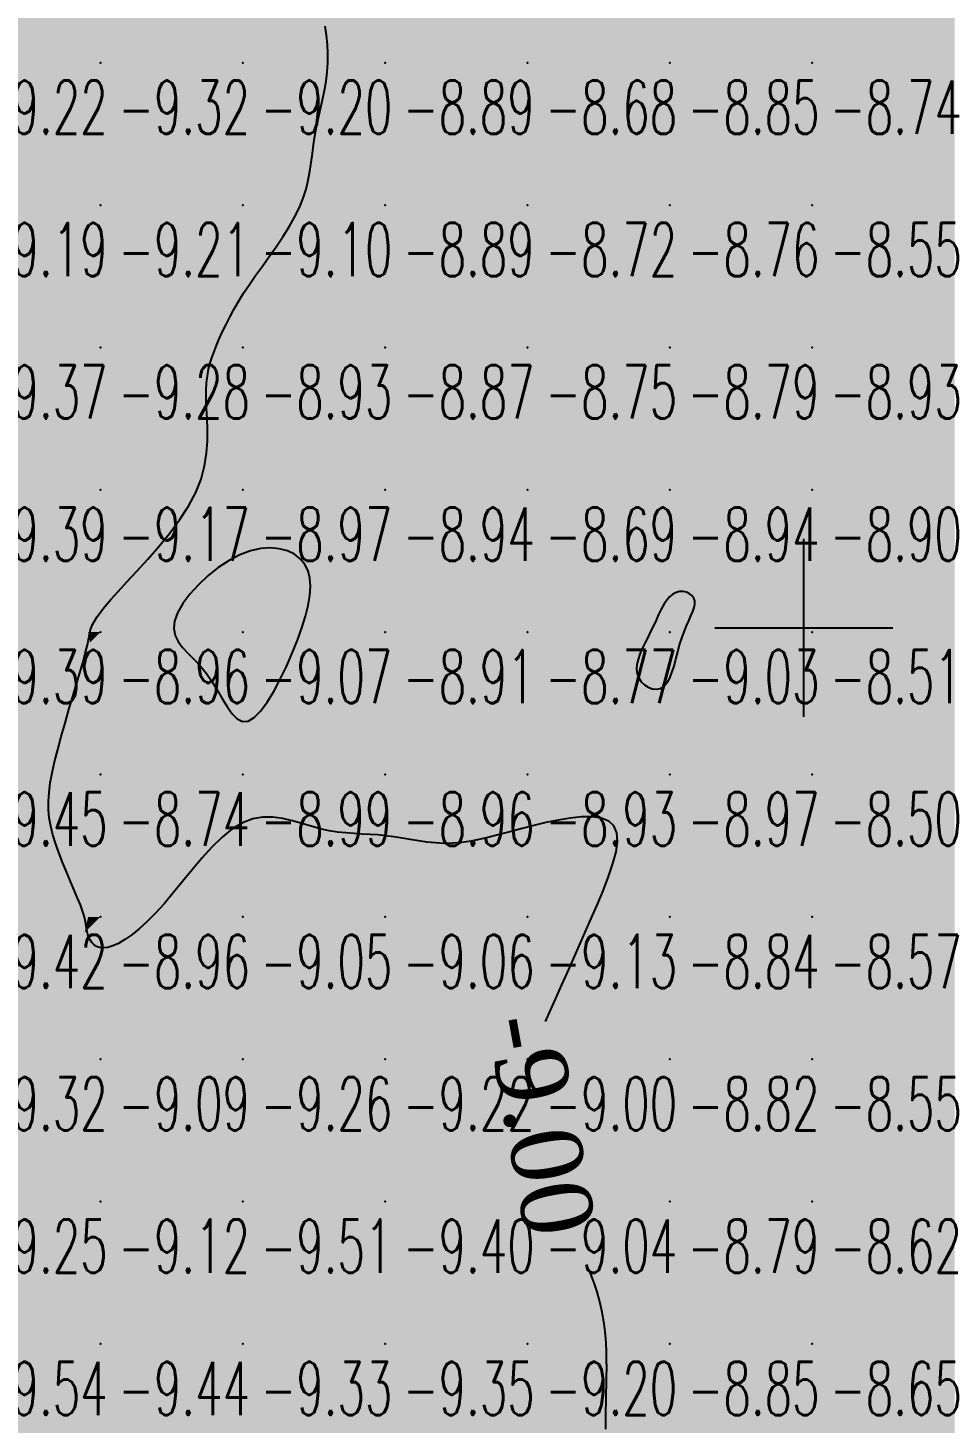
# Model space of a CAD drawing. Header units: millimetres. Extents: x 88261 to 90953, y 390274 to 392322.
# Drawn here: x 89945.2 to 90010.1, y 391441.7 to 391539.7 of the extents above; entities that cross this region are included whole.
import ezdxf
from ezdxf.enums import TextEntityAlignment as Align

# ---------------------------------------------------------------- set-up
doc = ezdxf.new("R2010")
doc.units = ezdxf.units.MM
doc.header["$LTSCALE"] = 25
for name, color, linetype in [('Carroyage(1)_Croix', 7, 'Continuous'), ('CN_03_00', 7, 'Continuous'), ('Cotation Courbes de niveau', 7, 'Continuous'), ('COTEAlt', 7, 'Continuous'), ('TN_COLORIAGE', 7, 'Continuous')]:
    doc.layers.add(name, color=color, linetype=linetype)
doc.styles.add('Simplex 1.0', font='Simplex.shx', dxfattribs={"width": 0.99, "height": 2.5})
doc.styles.get("Standard").update_dxf_attribs({"font": 'times.ttf'})

# ---------------------------------------------------------------- blocks, each defined once
blk = doc.blocks.new('COTE')
at = {"color": 0}
blk.add_point((0, 0), dxfattribs=at)
at = {"layer": 'COTEAlt'}
blk.add_attdef('ALT', text='', height=3.75, dxfattribs=at).set_placement((1.25, -1.25), align=Align.TOP_LEFT)

msp = doc.modelspace()

# ---------------------------------------------------------------- linework, layer by layer
at = {"layer": 'Carroyage(1)_Croix'}
for p, q in [((89999.65, 391491.29), (89999.65, 391503.79)), ((89993.4, 391497.54), (90005.9, 391497.54))]:
    msp.add_line(p, q, dxfattribs=at)
at = {"layer": 'CN_03_00', "elevation": -9, "flags": 128}
for points in [[(89981.516, 391469.9), (89981.79, 391470.514), (89982.206, 391471.448), (89982.66, 391472.465), (89983.14, 391473.544), (89983.636, 391474.662), (89984.137, 391475.795), (89984.633, 391476.921), (89985.112, 391478.018), (89985.554, 391479.071), (89985.94, 391480.064), (89986.249, 391480.984), (89986.462, 391481.815), (89986.557, 391482.542), (89986.515, 391483.152), (89986.316, 391483.628), (89985.947, 391483.962), (89985.428, 391484.167), (89984.785, 391484.259), (89984.047, 391484.258), (89983.24, 391484.179), (89982.392, 391484.042), (89981.53, 391483.863), (89980.682, 391483.661), (89979.869, 391483.451), (89979.092, 391483.243), (89978.349, 391483.043), (89977.636, 391482.858), (89976.949, 391482.695), (89976.284, 391482.56), (89975.637, 391482.462), (89975.006, 391482.407), (89974.387, 391482.399), (89973.778, 391482.431), (89973.179, 391482.494), (89972.588, 391482.578), (89972.006, 391482.675), (89971.431, 391482.774), (89970.862, 391482.866), (89970.299, 391482.941), (89969.74, 391482.994), (89969.183, 391483.031), (89968.624, 391483.06), (89968.06, 391483.092), (89967.488, 391483.135), (89966.905, 391483.199), (89966.307, 391483.294), (89965.692, 391483.429), (89965.057, 391483.606), (89964.403, 391483.804), (89963.734, 391483.995), (89963.051, 391484.15), (89962.356, 391484.242), (89961.652, 391484.241), (89960.942, 391484.119), (89960.227, 391483.849), (89959.51, 391483.412), (89958.795, 391482.831), (89958.084, 391482.139), (89957.381, 391481.368), (89956.69, 391480.553), (89956.013, 391479.725), (89955.355, 391478.918), (89954.718, 391478.165), (89954.106, 391477.492), (89953.521, 391476.905), (89952.968, 391476.402), (89952.448, 391475.981), (89951.965, 391475.64), (89951.521, 391475.379), (89951.12, 391475.196), (89950.764, 391475.088), (89950.455, 391475.054), (89950.191, 391475.084), (89949.968, 391475.167), (89949.784, 391475.293), (89949.634, 391475.45), (89949.516, 391475.628), (89949.426, 391475.817), (89949.361, 391476.005), (89949.316, 391476.185), (89949.283, 391476.366), (89949.254, 391476.557), (89949.219, 391476.771), (89949.169, 391477.019), (89949.095, 391477.311), (89948.989, 391477.659), (89948.84, 391478.075), (89948.644, 391478.564), (89948.41, 391479.118), (89948.151, 391479.721), (89947.878, 391480.36), (89947.605, 391481.021), (89947.345, 391481.689), (89947.109, 391482.35), (89946.91, 391482.991), (89946.76, 391483.601), (89946.659, 391484.19), (89946.606, 391484.774), (89946.6, 391485.368), (89946.641, 391485.986), (89946.727, 391486.644), (89946.858, 391487.356), (89947.032, 391488.137), (89947.247, 391488.995), (89947.494, 391489.91), (89947.76, 391490.856), (89948.036, 391491.803), (89948.309, 391492.727), (89948.568, 391493.598), (89948.803, 391494.391), (89949.001, 391495.078), (89949.155, 391495.64), (89949.27, 391496.087), (89949.352, 391496.439), (89949.411, 391496.713), (89949.453, 391496.929), (89949.487, 391497.106), (89949.52, 391497.262), (89949.56, 391497.416), (89949.616, 391497.584), (89949.699, 391497.78), (89949.823, 391498.013), (89950, 391498.294), (89950.242, 391498.634), (89950.562, 391499.042), (89950.973, 391499.529), (89951.488, 391500.105), (89952.111, 391500.778), (89952.817, 391501.536), (89953.574, 391502.364), (89954.347, 391503.248), (89955.104, 391504.174), (89955.811, 391505.125), (89956.437, 391506.088), (89956.946, 391507.048), (89957.317, 391507.992), (89957.561, 391508.912), (89957.703, 391509.802), (89957.765, 391510.657), (89957.769, 391511.471), (89957.739, 391512.239), (89957.697, 391512.953), (89957.667, 391513.609), (89957.666, 391514.204), (89957.697, 391514.745), (89957.758, 391515.242), (89957.846, 391515.706), (89957.959, 391516.147), (89958.096, 391516.575), (89958.253, 391517.002), (89958.428, 391517.436), (89958.621, 391517.887), (89958.834, 391518.358), (89959.069, 391518.849), (89959.331, 391519.363), (89959.623, 391519.899), (89959.948, 391520.459), (89960.309, 391521.044), (89960.71, 391521.656), (89961.152, 391522.293), (89961.622, 391522.953), (89962.106, 391523.629), (89962.589, 391524.315), (89963.057, 391525.007), (89963.495, 391525.699), (89963.888, 391526.384), (89964.222, 391527.058), (89964.486, 391527.716), (89964.689, 391528.361), (89964.842, 391528.994), (89964.96, 391529.619), (89965.053, 391530.239), (89965.134, 391530.857), (89965.217, 391531.476), (89965.313, 391532.098), (89965.432, 391532.726), (89965.567, 391533.36), (89965.71, 391533.998), (89965.852, 391534.641), (89965.983, 391535.286), (89966.094, 391535.934), (89966.177, 391536.582), (89966.223, 391537.231), (89966.224, 391537.878), (89966.186, 391538.525), (89966.116, 391539.17), (89966.023, 391539.812)], [(89985.737, 391441.255), (89985.746, 391441.904), (89985.753, 391442.536), (89985.763, 391443.154), (89985.777, 391443.761), (89985.79, 391444.359), (89985.801, 391444.95), (89985.806, 391445.536), (89985.803, 391446.12), (89985.789, 391446.704), (89985.76, 391447.291), (89985.715, 391447.882), (89985.65, 391448.478), (89985.563, 391449.079), (89985.451, 391449.684), (89985.309, 391450.294), (89985.137, 391450.908), (89984.93, 391451.527), (89984.686, 391452.15), (89984.405, 391452.775), (89984.382, 391452.821)]]:
    msp.add_lwpolyline(points, dxfattribs=at)
for points in [[(89961.048, 391491.244), (89961.497, 391491.699), (89961.96, 391492.322), (89962.425, 391493.077), (89962.882, 391493.927), (89963.318, 391494.835), (89963.724, 391495.763), (89964.089, 391496.675), (89964.402, 391497.541), (89964.657, 391498.352), (89964.846, 391499.107), (89964.965, 391499.805), (89965.008, 391500.445), (89964.967, 391501.025), (89964.837, 391501.544), (89964.611, 391502), (89964.287, 391502.39), (89963.872, 391502.709), (89963.377, 391502.948), (89962.81, 391503.099), (89962.184, 391503.155), (89961.507, 391503.107), (89960.791, 391502.948), (89960.046, 391502.67), (89959.284, 391502.27), (89958.527, 391501.769), (89957.799, 391501.19), (89957.125, 391500.559), (89956.529, 391499.901), (89956.035, 391499.24), (89955.666, 391498.601), (89955.448, 391498.01), (89955.396, 391497.484), (89955.492, 391497.013), (89955.709, 391496.578), (89956.022, 391496.162), (89956.404, 391495.747), (89956.828, 391495.315), (89957.269, 391494.848), (89957.699, 391494.328), (89958.098, 391493.748), (89958.47, 391493.136), (89958.823, 391492.532), (89959.167, 391491.974), (89959.509, 391491.503), (89959.86, 391491.156), (89960.228, 391490.973), (89960.622, 391490.994), (89961.048, 391491.244)], [(89990.047, 391493.671), (89990.233, 391494.005), (89990.394, 391494.407), (89990.537, 391494.86), (89990.67, 391495.347), (89990.8, 391495.849), (89990.933, 391496.347), (89991.079, 391496.825), (89991.239, 391497.268), (89991.408, 391497.674), (89991.574, 391498.044), (89991.726, 391498.382), (89991.854, 391498.688), (89991.948, 391498.965), (89991.996, 391499.214), (89991.988, 391499.438), (89991.917, 391499.637), (89991.79, 391499.807), (89991.617, 391499.942), (89991.41, 391500.038), (89991.179, 391500.087), (89990.935, 391500.085), (89990.688, 391500.027), (89990.45, 391499.907), (89990.228, 391499.722), (89990.021, 391499.477), (89989.825, 391499.183), (89989.638, 391498.849), (89989.455, 391498.482), (89989.272, 391498.092), (89989.087, 391497.688), (89988.895, 391497.279), (89988.694, 391496.873), (89988.495, 391496.473), (89988.308, 391496.08), (89988.144, 391495.699), (89988.014, 391495.329), (89987.93, 391494.974), (89987.902, 391494.637), (89987.942, 391494.318), (89988.057, 391494.022), (89988.236, 391493.758), (89988.464, 391493.536), (89988.727, 391493.366), (89989.01, 391493.26), (89989.298, 391493.228), (89989.576, 391493.279), (89989.829, 391493.425), (89990.047, 391493.671)]]:
    msp.add_lwpolyline(points, close=True, dxfattribs=at)
at = {"layer": 'TN_COLORIAGE', "color": 181}
for points in [[(89940.249, 391547.239, -9.416), (89940.249, 391537.239, -9.416), (89950.249, 391547.239, -9.416)], [(89940.249, 391537.239, -9.416), (89950.249, 391537.239, -9.416), (89950.249, 391547.239, -9.416)], [(89950.249, 391547.239, -9.17), (89950.249, 391537.239, -9.17), (89960.249, 391547.239, -9.17)], [(89950.249, 391537.239, -9.17), (89960.249, 391537.239, -9.17), (89960.249, 391547.239, -9.17)], [(89960.249, 391537.239, -9), (89965.409, 391542.4, -9), (89960.249, 391547.239, -9), (89965.036, 391547.239, -9)], [(89965.409, 391542.4, -9.197), (89966.723, 391537.239, -9.197), (89960.249, 391537.239, -9.197)], [(89940.249, 391537.239, -9.317), (89940.249, 391527.239, -9.317), (89950.249, 391537.239, -9.317)], [(89940.249, 391527.239, -9.317), (89950.249, 391527.239, -9.317), (89950.249, 391537.239, -9.317)], [(89950.249, 391537.239, -9.197), (89950.249, 391527.239, -9.197), (89960.249, 391537.239, -9.197)], [(89950.249, 391527.239, -9.197), (89960.249, 391527.239, -9.197), (89960.249, 391537.239, -9.197)], [(89960.249, 391537.239, -9), (89966.723, 391537.239, -9), (89960.249, 391527.239, -9), (89965.036, 391532.027, -9)], [(89965.011, 391527.239, -9.099), (89965.036, 391532.027, -9.099), (89960.249, 391527.239, -9.099)], [(89940.249, 391527.239, -9.208), (89940.249, 391517.239, -9.208), (89950.249, 391527.239, -9.208)], [(89940.249, 391517.239, -9.208), (89950.249, 391517.239, -9.208), (89950.249, 391527.239, -9.208)], [(89950.249, 391527.239, -9.099), (89950.249, 391517.239, -9.099), (89960.249, 391527.239, -9.099)], [(89950.249, 391517.239, -9), (89958.254, 391517.239, -9), (89960.249, 391527.239, -9), (89960.249, 391521.364, -9)], [(89965.011, 391527.239, -9.099), (89960.249, 391521.364, -9.099), (89960.249, 391527.239, -9.099)], [(89940.249, 391517.239, -9.278), (89940.249, 391507.239, -9.278), (89950.249, 391517.239, -9.278)], [(89940.249, 391507.239, -9.278), (89950.249, 391507.239, -9.278), (89950.249, 391517.239, -9.278)], [(89950.249, 391517.239, -9), (89958.254, 391517.239, -9), (89950.249, 391507.239, -9), (89957.304, 391514.294, -9)], [(89957.304, 391514.294, -9.166), (89958.531, 391507.239, -9.166), (89950.249, 391507.239, -9.166)], [(89940.249, 391507.239, -9.166), (89940.249, 391497.239, -9.166), (89950.249, 391507.239, -9.166)], [(89940.249, 391497.239, -9), (89949.401, 391497.239, -9), (89950.249, 391507.239, -9), (89950.249, 391499.038, -9)], [(89950.249, 391499.038, -9.166), (89958.531, 391507.239, -9.166), (89950.249, 391507.239, -9.166)], [(89953.588, 391497.239, -9.073), (89960.249, 391504.024, -9.073), (89960.249, 391497.239, -9.073)], [(89965.693, 391502.683, -9.073), (89960.249, 391504.024, -9.073), (89960.249, 391497.239, -9.073)], [(89964.648, 391497.239, -9.073), (89965.693, 391502.683, -9.073), (89960.249, 391497.239, -9.073)], [(89989.005, 391497.239, -9.033), (89990.249, 391500.628, -9.033), (89990.249, 391497.239, -9.033)], [(89992.7, 391499.69, -9.033), (89990.249, 391500.628, -9.033), (89990.249, 391497.239, -9.033)], [(89990.881, 391497.239, -9.033), (89992.7, 391499.69, -9.033), (89990.249, 391497.239, -9.033)], [(89940.249, 391487.239, -9), (89949.507, 391496.498, -9), (89940.249, 391497.239, -9), (89949.401, 391497.239, -9)], [(89946.577, 391487.239, -9.455), (89949.507, 391496.498, -9.455), (89940.249, 391487.239, -9.455)], [(89958.089, 391495.08, -9.073), (89953.588, 391497.239, -9.073), (89960.249, 391497.239, -9.073)], [(89958.089, 391495.08, -9.073), (89960.249, 391488.411, -9.073), (89960.249, 391497.239, -9.073)], [(89964.648, 391497.239, -9.073), (89960.249, 391488.411, -9.073), (89960.249, 391497.239, -9.073)], [(89989.005, 391497.239, -9.033), (89987.1, 391494.091, -9.033), (89990.249, 391497.239, -9.033)], [(89987.1, 391494.091, -9.033), (89990.249, 391492.305, -9.033), (89990.249, 391497.239, -9.033)], [(89990.881, 391497.239, -9.033), (89990.249, 391492.305, -9.033), (89990.249, 391497.239, -9.033)], [(89940.249, 391487.239, -9), (89946.577, 391487.239, -9), (89940.249, 391477.239, -9), (89946.376, 391483.366, -9)], [(89954.452, 391477.239, -9.055), (89960.249, 391485.738, -9.055), (89960.249, 391477.239, -9.055)], [(89965.913, 391482.904, -9.055), (89960.249, 391485.738, -9.055), (89960.249, 391477.239, -9.055)], [(89980.249, 391483.722, -9.132), (89988.211, 391485.202, -9.132), (89980.249, 391477.239, -9.132)], [(89984.804, 391477.239, -9.132), (89988.211, 391485.202, -9.132), (89980.249, 391477.239, -9.132)], [(89980.249, 391477.239, -9), (89980.249, 391483.722, -9), (89970.249, 391477.239, -9), (89974.885, 391481.875, -9)], [(89946.376, 391483.366, -9.417), (89949.383, 391477.239, -9.417), (89940.249, 391477.239, -9.417)], [(89970.249, 391477.239, -9), (89970.249, 391483.217, -9), (89960.249, 391477.239, -9), (89965.913, 391482.904, -9)], [(89974.885, 391481.875, -9.062), (89970.249, 391483.217, -9.062), (89970.249, 391477.239, -9.062)], [(89940.249, 391477.239, -9), (89949.383, 391477.239, -9), (89940.249, 391467.239, -9), (89949.134, 391476.124, -9)], [(89950.249, 391467.239, -9), (89950.249, 391474.292, -9), (89960.249, 391477.239, -9), (89954.452, 391477.239, -9)], [(89950.249, 391467.239, -9.055), (89960.249, 391467.239, -9.055), (89960.249, 391477.239, -9.055)], [(89960.249, 391477.239, -9.062), (89960.249, 391467.239, -9.062), (89970.249, 391477.239, -9.062)], [(89960.249, 391467.239, -9.062), (89970.249, 391467.239, -9.062), (89970.249, 391477.239, -9.062)], [(89970.249, 391477.239, -9.132), (89970.249, 391467.239, -9.132), (89980.249, 391477.239, -9.132)], [(89970.249, 391467.239, -9.132), (89980.249, 391467.239, -9.132), (89980.249, 391477.239, -9.132)], [(89980.249, 391477.239, -9), (89984.804, 391477.239, -9), (89980.249, 391467.239, -9), (89980.374, 391467.365, -9)], [(89940.249, 391467.239, -9), (89949.134, 391476.124, -9), (89950.249, 391467.239, -9), (89950.249, 391474.292, -9)], [(89940.249, 391467.239, -9.095), (89940.249, 391457.239, -9.095), (89950.249, 391467.239, -9.095)], [(89940.249, 391457.239, -9.095), (89950.249, 391457.239, -9.095), (89950.249, 391467.239, -9.095)], [(89950.249, 391467.239, -9.265), (89950.249, 391457.239, -9.265), (89960.249, 391467.239, -9.265)], [(89950.249, 391457.239, -9.265), (89960.249, 391457.239, -9.265), (89960.249, 391467.239, -9.265)], [(89960.249, 391467.239, -9.22), (89960.249, 391457.239, -9.22), (89970.249, 391467.239, -9.22)], [(89960.249, 391457.239, -9.22), (89970.249, 391457.239, -9.22), (89970.249, 391467.239, -9.22)], [(89970.249, 391467.239, -9.002), (89970.249, 391457.239, -9.002), (89980.249, 391467.239, -9.002)], [(89970.249, 391457.239, -9.002), (89980.249, 391457.239, -9.002), (89980.249, 391467.239, -9.002)], [(89980.362, 391467.239, -9.002), (89980.374, 391467.365, -9.002), (89980.249, 391467.239, -9.002)], [(89980.249, 391457.239, -9), (89981.977, 391458.968, -9), (89980.249, 391467.239, -9), (89980.362, 391467.239, -9)], [(89981.724, 391457.239, -9.037), (89981.977, 391458.968, -9.037), (89980.249, 391457.239, -9.037)], [(89940.249, 391457.239, -9.121), (89940.249, 391447.239, -9.121), (89950.249, 391457.239, -9.121)], [(89940.249, 391447.239, -9.121), (89950.249, 391447.239, -9.121), (89950.249, 391457.239, -9.121)], [(89950.249, 391457.239, -9.514), (89950.249, 391447.239, -9.514), (89960.249, 391457.239, -9.514)], [(89950.249, 391447.239, -9.514), (89960.249, 391447.239, -9.514), (89960.249, 391457.239, -9.514)], [(89960.249, 391457.239, -9.403), (89960.249, 391447.239, -9.403), (89970.249, 391457.239, -9.403)], [(89960.249, 391447.239, -9.403), (89970.249, 391447.239, -9.403), (89970.249, 391457.239, -9.403)], [(89970.249, 391457.239, -9.037), (89970.249, 391447.239, -9.037), (89980.249, 391457.239, -9.037)], [(89970.249, 391447.239, -9.037), (89980.249, 391447.239, -9.037), (89980.249, 391457.239, -9.037)], [(89980.249, 391447.239, -9), (89985.114, 391452.105, -9), (89980.249, 391457.239, -9), (89981.724, 391457.239, -9)], [(89985.114, 391452.105, -9.201), (89985.939, 391447.239, -9.201), (89980.249, 391447.239, -9.201)], [(89940.249, 391447.239, -9.442), (89940.249, 391437.239, -9.442), (89950.249, 391447.239, -9.442)], [(89940.249, 391437.239, -9.442), (89950.249, 391437.239, -9.442), (89950.249, 391447.239, -9.442)], [(89950.249, 391447.239, -9.335), (89950.249, 391437.239, -9.335), (89960.249, 391447.239, -9.335)], [(89950.249, 391437.239, -9.335), (89960.249, 391437.239, -9.335), (89960.249, 391447.239, -9.335)], [(89960.249, 391447.239, -9.351), (89960.249, 391437.239, -9.351), (89970.249, 391447.239, -9.351)], [(89960.249, 391437.239, -9.351), (89970.249, 391437.239, -9.351), (89970.249, 391447.239, -9.351)], [(89970.249, 391447.239, -9.201), (89970.249, 391437.239, -9.201), (89980.249, 391447.239, -9.201)], [(89970.249, 391437.239, -9.201), (89980.249, 391437.239, -9.201), (89980.249, 391447.239, -9.201)], [(89980.249, 391447.239, -9), (89985.939, 391447.239, -9), (89980.249, 391437.239, -9), (89985.694, 391442.684, -9)], [(89985.694, 391442.684, -9.182), (89985.803, 391437.239, -9.182), (89980.249, 391437.239, -9.182)]]:
    msp.add_solid(points, dxfattribs=at)
at = {"layer": 'TN_COLORIAGE', "color": 171}
for points in [[(89966.723, 391537.239, -8.815), (89965.409, 391542.4, -8.815), (89970.249, 391537.239, -8.815), (89970.249, 391547.239, -8.815)], [(89970.249, 391547.239, -8.971), (89970.249, 391537.239, -8.971), (89980.249, 391547.239, -8.971)], [(89970.249, 391537.239, -8.971), (89980.249, 391537.239, -8.971), (89980.249, 391547.239, -8.971)], [(89980.249, 391547.239, -8.62), (89980.249, 391537.239, -8.62), (89990.249, 391547.239, -8.62)], [(89980.249, 391537.239, -8.62), (89990.249, 391537.239, -8.62), (89990.249, 391547.239, -8.62)], [(89990.249, 391547.239, -8.848), (89990.249, 391537.239, -8.848), (90000.249, 391547.239, -8.848)], [(89990.249, 391537.239, -8.848), (90000.249, 391537.239, -8.848), (90000.249, 391547.239, -8.848)], [(90000.249, 391547.239, -8.491), (90000.249, 391537.239, -8.491), (90010.249, 391547.239, -8.491)], [(90000.249, 391537.239, -8.491), (90010.249, 391537.239, -8.491), (90010.249, 391547.239, -8.491)], [(89965.036, 391532.027, -8.891), (89965.011, 391527.239, -8.891), (89970.249, 391537.239, -8.891), (89970.249, 391527.239, -8.891)], [(89965.036, 391532.027, -8.893), (89966.723, 391537.239, -8.893), (89970.249, 391537.239, -8.893)], [(89970.249, 391537.239, -8.683), (89970.249, 391527.239, -8.683), (89980.249, 391537.239, -8.683)], [(89970.249, 391527.239, -8.683), (89980.249, 391527.239, -8.683), (89980.249, 391537.239, -8.683)], [(89980.249, 391537.239, -8.85), (89980.249, 391527.239, -8.85), (89990.249, 391537.239, -8.85)], [(89980.249, 391527.239, -8.85), (89990.249, 391527.239, -8.85), (89990.249, 391537.239, -8.85)], [(89990.249, 391537.239, -8.739), (89990.249, 391527.239, -8.739), (90000.249, 391537.239, -8.739)], [(89990.249, 391527.239, -8.739), (90000.249, 391527.239, -8.739), (90000.249, 391537.239, -8.739)], [(90000.249, 391537.239, -8.432), (90000.249, 391527.239, -8.432), (90010.249, 391537.239, -8.432)], [(90000.249, 391527.239, -8.432), (90010.249, 391527.239, -8.432), (90010.249, 391537.239, -8.432)], [(89960.249, 391521.364, -8.891), (89965.011, 391527.239, -8.891), (89960.249, 391517.239, -8.891), (89970.249, 391527.239, -8.891)], [(89960.249, 391517.239, -8.891), (89970.249, 391517.239, -8.891), (89970.249, 391527.239, -8.891)], [(89970.249, 391527.239, -8.717), (89970.249, 391517.239, -8.717), (89980.249, 391527.239, -8.717)], [(89970.249, 391517.239, -8.717), (89980.249, 391517.239, -8.717), (89980.249, 391527.239, -8.717)], [(89980.249, 391527.239, -8.764), (89980.249, 391517.239, -8.764), (89990.249, 391527.239, -8.764)], [(89980.249, 391517.239, -8.764), (89990.249, 391517.239, -8.764), (89990.249, 391527.239, -8.764)], [(89990.249, 391527.239, -8.553), (89990.249, 391517.239, -8.553), (90000.249, 391527.239, -8.553)], [(89990.249, 391517.239, -8.553), (90000.249, 391517.239, -8.553), (90000.249, 391527.239, -8.553)], [(90000.249, 391527.239, -8.452), (90000.249, 391517.239, -8.452), (90010.249, 391527.239, -8.452)], [(90000.249, 391517.239, -8.452), (90010.249, 391517.239, -8.452), (90010.249, 391527.239, -8.452)], [(89960.249, 391521.364, -8.931), (89958.254, 391517.239, -8.931), (89960.249, 391517.239, -8.931)], [(89957.304, 391514.294, -8.931), (89958.254, 391517.239, -8.931), (89960.249, 391517.239, -8.931)], [(89958.531, 391507.239, -8.931), (89957.304, 391514.294, -8.931), (89960.249, 391507.239, -8.931), (89960.249, 391517.239, -8.931)], [(89960.249, 391517.239, -8.871), (89960.249, 391507.239, -8.871), (89970.249, 391517.239, -8.871)], [(89960.249, 391507.239, -8.871), (89970.249, 391507.239, -8.871), (89970.249, 391517.239, -8.871)], [(89970.249, 391517.239, -8.749), (89970.249, 391507.239, -8.749), (89980.249, 391517.239, -8.749)], [(89970.249, 391507.239, -8.749), (89980.249, 391507.239, -8.749), (89980.249, 391517.239, -8.749)], [(89980.249, 391517.239, -8.793), (89980.249, 391507.239, -8.793), (89990.249, 391517.239, -8.793)], [(89980.249, 391507.239, -8.793), (89990.249, 391507.239, -8.793), (89990.249, 391517.239, -8.793)], [(89990.249, 391517.239, -8.93), (89990.249, 391507.239, -8.93), (90000.249, 391517.239, -8.93)], [(89990.249, 391507.239, -8.93), (90000.249, 391507.239, -8.93), (90000.249, 391517.239, -8.93)], [(90000.249, 391517.239, -8.819), (90000.249, 391507.239, -8.819), (90010.249, 391517.239, -8.819)], [(90000.249, 391507.239, -8.819), (90010.249, 391507.239, -8.819), (90010.249, 391517.239, -8.819)], [(89958.531, 391507.239, -8.964), (89950.249, 391499.038, -8.964), (89960.249, 391507.239, -8.964), (89950.249, 391497.239, -8.964)], [(89960.249, 391504.024, -8.964), (89953.588, 391497.239, -8.964), (89960.249, 391507.239, -8.964), (89950.249, 391497.239, -8.964)], [(89960.249, 391504.024, -8.939), (89965.693, 391502.683, -8.939), (89960.249, 391507.239, -8.939), (89970.249, 391507.239, -8.939)], [(89965.693, 391502.683, -8.908), (89964.648, 391497.239, -8.908), (89970.249, 391507.239, -8.908), (89970.249, 391497.239, -8.908)], [(89970.249, 391507.239, -8.694), (89970.249, 391497.239, -8.694), (89980.249, 391507.239, -8.694)], [(89970.249, 391497.239, -8.694), (89980.249, 391497.239, -8.694), (89980.249, 391507.239, -8.694)], [(89980.249, 391507.239, -8.936), (89980.249, 391497.239, -8.936), (89990.249, 391507.239, -8.936)], [(89990.249, 391500.628, -8.768), (89989.005, 391497.239, -8.768), (89990.249, 391507.239, -8.768), (89980.249, 391497.239, -8.768)], [(89990.249, 391500.628, -8.898), (89992.7, 391499.69, -8.898), (89990.249, 391507.239, -8.898), (90000.249, 391507.239, -8.898)], [(89992.7, 391499.69, -8.511), (89990.881, 391497.239, -8.511), (90000.249, 391507.239, -8.511), (90000.249, 391497.239, -8.511)], [(90000.249, 391507.239, -8.998), (90000.249, 391497.239, -8.998), (90010.249, 391507.239, -8.998)], [(90000.249, 391497.239, -8.998), (90010.249, 391497.239, -8.998), (90010.249, 391507.239, -8.998)], [(89950.249, 391499.038, -8.964), (89949.401, 391497.239, -8.964), (89950.249, 391497.239, -8.964)], [(89949.507, 391496.498, -8.736), (89946.577, 391487.239, -8.736), (89950.249, 391497.239, -8.736), (89950.249, 391487.239, -8.736)], [(89949.401, 391497.239, -8.964), (89949.507, 391496.498, -8.964), (89950.249, 391497.239, -8.964)], [(89953.588, 391497.239, -8.736), (89958.089, 391495.08, -8.736), (89950.249, 391497.239, -8.736), (89950.249, 391487.239, -8.736)], [(89960.249, 391488.411, -8.908), (89964.648, 391497.239, -8.908), (89960.249, 391487.239, -8.908), (89970.249, 391497.239, -8.908)], [(89960.249, 391487.239, -8.908), (89970.249, 391487.239, -8.908), (89970.249, 391497.239, -8.908)], [(89970.249, 391497.239, -8.768), (89970.249, 391487.239, -8.768), (89980.249, 391497.239, -8.768)], [(89970.249, 391487.239, -8.768), (89980.249, 391487.239, -8.768), (89980.249, 391497.239, -8.768)], [(89987.1, 391494.091, -8.768), (89989.005, 391497.239, -8.768), (89980.249, 391487.239, -8.768), (89980.249, 391497.239, -8.768)], [(89990.249, 391492.305, -8.511), (89990.881, 391497.239, -8.511), (89990.249, 391487.239, -8.511), (90000.249, 391497.239, -8.511)], [(89990.249, 391487.239, -8.511), (90000.249, 391487.239, -8.511), (90000.249, 391497.239, -8.511)], [(90000.249, 391497.239, -8.952), (90000.249, 391487.239, -8.952), (90010.249, 391497.239, -8.952)], [(90000.249, 391487.239, -8.952), (90010.249, 391487.239, -8.952), (90010.249, 391497.239, -8.952)], [(89960.249, 391488.411, -8.736), (89958.089, 391495.08, -8.736), (89960.249, 391487.239, -8.736), (89950.249, 391487.239, -8.736)], [(89990.249, 391492.305, -8.928), (89987.1, 391494.091, -8.928), (89990.249, 391487.239, -8.928), (89980.249, 391487.239, -8.928)], [(89946.376, 391483.366, -8.736), (89946.577, 391487.239, -8.736), (89950.249, 391487.239, -8.736)], [(89949.383, 391477.239, -8.736), (89946.376, 391483.366, -8.736), (89950.249, 391477.239, -8.736), (89950.249, 391487.239, -8.736)], [(89950.249, 391487.239, -8.99), (89950.249, 391477.239, -8.99), (89960.249, 391487.239, -8.99)], [(89960.249, 391485.738, -8.96), (89954.452, 391477.239, -8.96), (89960.249, 391487.239, -8.96), (89950.249, 391477.239, -8.96)], [(89960.249, 391485.738, -8.958), (89965.913, 391482.904, -8.958), (89960.249, 391487.239, -8.958), (89970.249, 391487.239, -8.958)], [(89965.913, 391482.904, -8.958), (89970.249, 391483.217, -8.958), (89970.249, 391487.239, -8.958)], [(89970.249, 391483.217, -8.928), (89974.885, 391481.875, -8.928), (89970.249, 391487.239, -8.928), (89980.249, 391487.239, -8.928)], [(89974.885, 391481.875, -8.928), (89980.249, 391483.722, -8.928), (89980.249, 391487.239, -8.928)], [(89988.211, 391485.202, -8.928), (89980.249, 391483.722, -8.928), (89990.249, 391487.239, -8.928), (89980.249, 391487.239, -8.928)], [(89988.211, 391485.202, -8.842), (89984.804, 391477.239, -8.842), (89990.249, 391487.239, -8.842), (89990.249, 391477.239, -8.842)], [(89990.249, 391487.239, -8.498), (89990.249, 391477.239, -8.498), (90000.249, 391487.239, -8.498)], [(89990.249, 391477.239, -8.498), (90000.249, 391477.239, -8.498), (90000.249, 391487.239, -8.498)], [(90000.249, 391487.239, -8.692), (90000.249, 391477.239, -8.692), (90010.249, 391487.239, -8.692)], [(90000.249, 391477.239, -8.692), (90010.249, 391477.239, -8.692), (90010.249, 391487.239, -8.692)], [(89949.134, 391476.124, -8.96), (89949.383, 391477.239, -8.96), (89950.249, 391477.239, -8.96)], [(89950.249, 391474.292, -8.96), (89949.134, 391476.124, -8.96), (89950.249, 391477.239, -8.96)], [(89954.452, 391477.239, -8.96), (89950.249, 391474.292, -8.96), (89950.249, 391477.239, -8.96)], [(89980.374, 391467.365, -8.824), (89980.362, 391467.239, -8.824), (89990.249, 391477.239, -8.824), (89990.249, 391467.239, -8.824)], [(89980.374, 391467.365, -8.842), (89984.804, 391477.239, -8.842), (89990.249, 391477.239, -8.842)], [(89990.249, 391477.239, -8.566), (89990.249, 391467.239, -8.566), (90000.249, 391477.239, -8.566)], [(89990.249, 391467.239, -8.566), (90000.249, 391467.239, -8.566), (90000.249, 391477.239, -8.566)], [(90000.249, 391477.239, -8.543), (90000.249, 391467.239, -8.543), (90010.249, 391477.239, -8.543)], [(90000.249, 391467.239, -8.543), (90010.249, 391467.239, -8.543), (90010.249, 391477.239, -8.543)], [(89980.362, 391467.239, -8.824), (89981.977, 391458.968, -8.824), (89990.249, 391467.239, -8.824)], [(89981.977, 391458.968, -8.788), (89981.724, 391457.239, -8.788), (89990.249, 391467.239, -8.788), (89990.249, 391457.239, -8.788)], [(89990.249, 391467.239, -8.548), (89990.249, 391457.239, -8.548), (90000.249, 391467.239, -8.548)], [(89990.249, 391457.239, -8.548), (90000.249, 391457.239, -8.548), (90000.249, 391467.239, -8.548)], [(90000.249, 391467.239, -8.452), (90000.249, 391457.239, -8.452), (90010.249, 391467.239, -8.452)], [(90000.249, 391457.239, -8.452), (90010.249, 391457.239, -8.452), (90010.249, 391467.239, -8.452)], [(89981.724, 391457.239, -8.788), (89985.114, 391452.105, -8.788), (89990.249, 391457.239, -8.788)], [(89985.939, 391447.239, -8.788), (89985.114, 391452.105, -8.788), (89990.249, 391447.239, -8.788), (89990.249, 391457.239, -8.788)], [(89990.249, 391457.239, -8.622), (89990.249, 391447.239, -8.622), (90000.249, 391457.239, -8.622)], [(89990.249, 391447.239, -8.622), (90000.249, 391447.239, -8.622), (90000.249, 391457.239, -8.622)], [(90000.249, 391457.239, -8.688), (90000.249, 391447.239, -8.688), (90010.249, 391457.239, -8.688)], [(90000.249, 391447.239, -8.688), (90010.249, 391447.239, -8.688), (90010.249, 391457.239, -8.688)], [(89985.694, 391442.684, -8.848), (89985.939, 391447.239, -8.848), (89990.249, 391447.239, -8.848)], [(89985.803, 391437.239, -8.848), (89985.694, 391442.684, -8.848), (89990.249, 391437.239, -8.848), (89990.249, 391447.239, -8.848)], [(89990.249, 391447.239, -8.646), (89990.249, 391437.239, -8.646), (90000.249, 391447.239, -8.646)], [(89990.249, 391437.239, -8.646), (90000.249, 391437.239, -8.646), (90000.249, 391447.239, -8.646)], [(90000.249, 391447.239, -8.82), (90000.249, 391437.239, -8.82), (90010.249, 391447.239, -8.82)], [(90000.249, 391437.239, -8.82), (90010.249, 391437.239, -8.82), (90010.249, 391447.239, -8.82)]]:
    msp.add_solid(points, dxfattribs=at)

# ---------------------------------------------------------------- block references
at = {"layer": 'COTEAlt'}
ref = msp.add_blockref('COTE', (89940.249, 391537.239), dxfattribs=at)
ref.add_attrib('ALT', '-9.22', dxfattribs={"height": 3.75, "style": 'Simplex 1.0', "width": 0.6}).set_placement((89941.499, 391535.989), align=Align.TOP_LEFT)
ref = msp.add_blockref('COTE', (89950.249, 391537.239), dxfattribs=at)
ref.add_attrib('ALT', '-9.32', dxfattribs={"height": 3.75, "style": 'Simplex 1.0', "width": 0.6}).set_placement((89951.499, 391535.989), align=Align.TOP_LEFT)
ref = msp.add_blockref('COTE', (89960.249, 391537.239), dxfattribs=at)
ref.add_attrib('ALT', '-9.20', dxfattribs={"height": 3.75, "style": 'Simplex 1.0', "width": 0.6}).set_placement((89961.499, 391535.989), align=Align.TOP_LEFT)
ref = msp.add_blockref('COTE', (89970.249, 391537.239), dxfattribs=at)
ref.add_attrib('ALT', '-8.89', dxfattribs={"height": 3.75, "style": 'Simplex 1.0', "width": 0.6}).set_placement((89971.499, 391535.989), align=Align.TOP_LEFT)
ref = msp.add_blockref('COTE', (89980.249, 391537.239), dxfattribs=at)
ref.add_attrib('ALT', '-8.68', dxfattribs={"height": 3.75, "style": 'Simplex 1.0', "width": 0.6}).set_placement((89981.499, 391535.989), align=Align.TOP_LEFT)
ref = msp.add_blockref('COTE', (89990.249, 391537.239), dxfattribs=at)
ref.add_attrib('ALT', '-8.85', dxfattribs={"height": 3.75, "style": 'Simplex 1.0', "width": 0.6}).set_placement((89991.499, 391535.989), align=Align.TOP_LEFT)
ref = msp.add_blockref('COTE', (90000.249, 391537.239), dxfattribs=at)
ref.add_attrib('ALT', '-8.74', dxfattribs={"height": 3.75, "style": 'Simplex 1.0', "width": 0.6}).set_placement((90001.499, 391535.989), align=Align.TOP_LEFT)
ref = msp.add_blockref('COTE', (89940.249, 391527.239), dxfattribs=at)
ref.add_attrib('ALT', '-9.19', dxfattribs={"height": 3.75, "style": 'Simplex 1.0', "width": 0.6}).set_placement((89941.499, 391525.989), align=Align.TOP_LEFT)
ref = msp.add_blockref('COTE', (89950.249, 391527.239), dxfattribs=at)
ref.add_attrib('ALT', '-9.21', dxfattribs={"height": 3.75, "style": 'Simplex 1.0', "width": 0.6}).set_placement((89951.499, 391525.989), align=Align.TOP_LEFT)
ref = msp.add_blockref('COTE', (89960.249, 391527.239), dxfattribs=at)
ref.add_attrib('ALT', '-9.10', dxfattribs={"height": 3.75, "style": 'Simplex 1.0', "width": 0.6}).set_placement((89961.499, 391525.989), align=Align.TOP_LEFT)
ref = msp.add_blockref('COTE', (89970.249, 391527.239), dxfattribs=at)
ref.add_attrib('ALT', '-8.89', dxfattribs={"height": 3.75, "style": 'Simplex 1.0', "width": 0.6}).set_placement((89971.499, 391525.989), align=Align.TOP_LEFT)
ref = msp.add_blockref('COTE', (89980.249, 391527.239), dxfattribs=at)
ref.add_attrib('ALT', '-8.72', dxfattribs={"height": 3.75, "style": 'Simplex 1.0', "width": 0.6}).set_placement((89981.499, 391525.989), align=Align.TOP_LEFT)
ref = msp.add_blockref('COTE', (89990.249, 391527.239), dxfattribs=at)
ref.add_attrib('ALT', '-8.76', dxfattribs={"height": 3.75, "style": 'Simplex 1.0', "width": 0.6}).set_placement((89991.499, 391525.989), align=Align.TOP_LEFT)
ref = msp.add_blockref('COTE', (90000.249, 391527.239), dxfattribs=at)
ref.add_attrib('ALT', '-8.55', dxfattribs={"height": 3.75, "style": 'Simplex 1.0', "width": 0.6}).set_placement((90001.499, 391525.989), align=Align.TOP_LEFT)
ref = msp.add_blockref('COTE', (89940.249, 391517.239), dxfattribs=at)
ref.add_attrib('ALT', '-9.37', dxfattribs={"height": 3.75, "style": 'Simplex 1.0', "width": 0.6}).set_placement((89941.499, 391515.989), align=Align.TOP_LEFT)
ref = msp.add_blockref('COTE', (89950.249, 391517.239), dxfattribs=at)
ref.add_attrib('ALT', '-9.28', dxfattribs={"height": 3.75, "style": 'Simplex 1.0', "width": 0.6}).set_placement((89951.499, 391515.989), align=Align.TOP_LEFT)
ref = msp.add_blockref('COTE', (89960.249, 391517.239), dxfattribs=at)
ref.add_attrib('ALT', '-8.93', dxfattribs={"height": 3.75, "style": 'Simplex 1.0', "width": 0.6}).set_placement((89961.499, 391515.989), align=Align.TOP_LEFT)
ref = msp.add_blockref('COTE', (89970.249, 391517.239), dxfattribs=at)
ref.add_attrib('ALT', '-8.87', dxfattribs={"height": 3.75, "style": 'Simplex 1.0', "width": 0.6}).set_placement((89971.499, 391515.989), align=Align.TOP_LEFT)
ref = msp.add_blockref('COTE', (89980.249, 391517.239), dxfattribs=at)
ref.add_attrib('ALT', '-8.75', dxfattribs={"height": 3.75, "style": 'Simplex 1.0', "width": 0.6}).set_placement((89981.499, 391515.989), align=Align.TOP_LEFT)
ref = msp.add_blockref('COTE', (89990.249, 391517.239), dxfattribs=at)
ref.add_attrib('ALT', '-8.79', dxfattribs={"height": 3.75, "style": 'Simplex 1.0', "width": 0.6}).set_placement((89991.499, 391515.989), align=Align.TOP_LEFT)
ref = msp.add_blockref('COTE', (90000.249, 391517.239), dxfattribs=at)
ref.add_attrib('ALT', '-8.93', dxfattribs={"height": 3.75, "style": 'Simplex 1.0', "width": 0.6}).set_placement((90001.499, 391515.989), align=Align.TOP_LEFT)
ref = msp.add_blockref('COTE', (89940.249, 391507.239), dxfattribs=at)
ref.add_attrib('ALT', '-9.39', dxfattribs={"height": 3.75, "style": 'Simplex 1.0', "width": 0.6}).set_placement((89941.499, 391505.989), align=Align.TOP_LEFT)
ref = msp.add_blockref('COTE', (89950.249, 391507.239), dxfattribs=at)
ref.add_attrib('ALT', '-9.17', dxfattribs={"height": 3.75, "style": 'Simplex 1.0', "width": 0.6}).set_placement((89951.499, 391505.989), align=Align.TOP_LEFT)
ref = msp.add_blockref('COTE', (89960.249, 391507.239), dxfattribs=at)
ref.add_attrib('ALT', '-8.97', dxfattribs={"height": 3.75, "style": 'Simplex 1.0', "width": 0.6}).set_placement((89961.499, 391505.989), align=Align.TOP_LEFT)
ref = msp.add_blockref('COTE', (89970.249, 391507.239), dxfattribs=at)
ref.add_attrib('ALT', '-8.94', dxfattribs={"height": 3.75, "style": 'Simplex 1.0', "width": 0.6}).set_placement((89971.499, 391505.989), align=Align.TOP_LEFT)
ref = msp.add_blockref('COTE', (89980.249, 391507.239), dxfattribs=at)
ref.add_attrib('ALT', '-8.69', dxfattribs={"height": 3.75, "style": 'Simplex 1.0', "width": 0.6}).set_placement((89981.499, 391505.989), align=Align.TOP_LEFT)
ref = msp.add_blockref('COTE', (89990.249, 391507.239), dxfattribs=at)
ref.add_attrib('ALT', '-8.94', dxfattribs={"height": 3.75, "style": 'Simplex 1.0', "width": 0.6}).set_placement((89991.499, 391505.989), align=Align.TOP_LEFT)
ref = msp.add_blockref('COTE', (90000.249, 391507.239), dxfattribs=at)
ref.add_attrib('ALT', '-8.90', dxfattribs={"height": 3.75, "style": 'Simplex 1.0', "width": 0.6}).set_placement((90001.499, 391505.989), align=Align.TOP_LEFT)
ref = msp.add_blockref('COTE', (89940.249, 391497.239), dxfattribs=at)
ref.add_attrib('ALT', '-9.39', dxfattribs={"height": 3.75, "style": 'Simplex 1.0', "width": 0.6}).set_placement((89941.499, 391495.989), align=Align.TOP_LEFT)
ref = msp.add_blockref('COTE', (89950.249, 391497.239), dxfattribs=at)
ref.add_attrib('ALT', '-8.96', dxfattribs={"height": 3.75, "style": 'Simplex 1.0', "width": 0.6}).set_placement((89951.499, 391495.989), align=Align.TOP_LEFT)
ref = msp.add_blockref('COTE', (89960.249, 391497.239), dxfattribs=at)
ref.add_attrib('ALT', '-9.07', dxfattribs={"height": 3.75, "style": 'Simplex 1.0', "width": 0.6}).set_placement((89961.499, 391495.989), align=Align.TOP_LEFT)
ref = msp.add_blockref('COTE', (89970.249, 391497.239), dxfattribs=at)
ref.add_attrib('ALT', '-8.91', dxfattribs={"height": 3.75, "style": 'Simplex 1.0', "width": 0.6}).set_placement((89971.499, 391495.989), align=Align.TOP_LEFT)
ref = msp.add_blockref('COTE', (89980.249, 391497.239), dxfattribs=at)
ref.add_attrib('ALT', '-8.77', dxfattribs={"height": 3.75, "style": 'Simplex 1.0', "width": 0.6}).set_placement((89981.499, 391495.989), align=Align.TOP_LEFT)
ref = msp.add_blockref('COTE', (89990.249, 391497.239), dxfattribs=at)
ref.add_attrib('ALT', '-9.03', dxfattribs={"height": 3.75, "style": 'Simplex 1.0', "width": 0.6}).set_placement((89991.499, 391495.989), align=Align.TOP_LEFT)
ref = msp.add_blockref('COTE', (90000.249, 391497.239), dxfattribs=at)
ref.add_attrib('ALT', '-8.51', dxfattribs={"height": 3.75, "style": 'Simplex 1.0', "width": 0.6}).set_placement((90001.499, 391495.989), align=Align.TOP_LEFT)
ref = msp.add_blockref('COTE', (89940.249, 391487.239), dxfattribs=at)
ref.add_attrib('ALT', '-9.45', dxfattribs={"height": 3.75, "style": 'Simplex 1.0', "width": 0.6}).set_placement((89941.499, 391485.989), align=Align.TOP_LEFT)
ref = msp.add_blockref('COTE', (89950.249, 391487.239), dxfattribs=at)
ref.add_attrib('ALT', '-8.74', dxfattribs={"height": 3.75, "style": 'Simplex 1.0', "width": 0.6}).set_placement((89951.499, 391485.989), align=Align.TOP_LEFT)
ref = msp.add_blockref('COTE', (89960.249, 391487.239), dxfattribs=at)
ref.add_attrib('ALT', '-8.99', dxfattribs={"height": 3.75, "style": 'Simplex 1.0', "width": 0.6}).set_placement((89961.499, 391485.989), align=Align.TOP_LEFT)
ref = msp.add_blockref('COTE', (89970.249, 391487.239), dxfattribs=at)
ref.add_attrib('ALT', '-8.96', dxfattribs={"height": 3.75, "style": 'Simplex 1.0', "width": 0.6}).set_placement((89971.499, 391485.989), align=Align.TOP_LEFT)
ref = msp.add_blockref('COTE', (89980.249, 391487.239), dxfattribs=at)
ref.add_attrib('ALT', '-8.93', dxfattribs={"height": 3.75, "style": 'Simplex 1.0', "width": 0.6}).set_placement((89981.499, 391485.989), align=Align.TOP_LEFT)
ref = msp.add_blockref('COTE', (89990.249, 391487.239), dxfattribs=at)
ref.add_attrib('ALT', '-8.97', dxfattribs={"height": 3.75, "style": 'Simplex 1.0', "width": 0.6}).set_placement((89991.499, 391485.989), align=Align.TOP_LEFT)
ref = msp.add_blockref('COTE', (90000.249, 391487.239), dxfattribs=at)
ref.add_attrib('ALT', '-8.50', dxfattribs={"height": 3.75, "style": 'Simplex 1.0', "width": 0.6}).set_placement((90001.499, 391485.989), align=Align.TOP_LEFT)
ref = msp.add_blockref('COTE', (89940.249, 391477.239), dxfattribs=at)
ref.add_attrib('ALT', '-9.42', dxfattribs={"height": 3.75, "style": 'Simplex 1.0', "width": 0.6}).set_placement((89941.499, 391475.989), align=Align.TOP_LEFT)
ref = msp.add_blockref('COTE', (89950.249, 391477.239), dxfattribs=at)
ref.add_attrib('ALT', '-8.96', dxfattribs={"height": 3.75, "style": 'Simplex 1.0', "width": 0.6}).set_placement((89951.499, 391475.989), align=Align.TOP_LEFT)
ref = msp.add_blockref('COTE', (89960.249, 391477.239), dxfattribs=at)
ref.add_attrib('ALT', '-9.05', dxfattribs={"height": 3.75, "style": 'Simplex 1.0', "width": 0.6}).set_placement((89961.499, 391475.989), align=Align.TOP_LEFT)
ref = msp.add_blockref('COTE', (89970.249, 391477.239), dxfattribs=at)
ref.add_attrib('ALT', '-9.06', dxfattribs={"height": 3.75, "style": 'Simplex 1.0', "width": 0.6}).set_placement((89971.499, 391475.989), align=Align.TOP_LEFT)
ref = msp.add_blockref('COTE', (89980.249, 391477.239), dxfattribs=at)
ref.add_attrib('ALT', '-9.13', dxfattribs={"height": 3.75, "style": 'Simplex 1.0', "width": 0.6}).set_placement((89981.499, 391475.989), align=Align.TOP_LEFT)
ref = msp.add_blockref('COTE', (89990.249, 391477.239), dxfattribs=at)
ref.add_attrib('ALT', '-8.84', dxfattribs={"height": 3.75, "style": 'Simplex 1.0', "width": 0.6}).set_placement((89991.499, 391475.989), align=Align.TOP_LEFT)
ref = msp.add_blockref('COTE', (90000.249, 391477.239), dxfattribs=at)
ref.add_attrib('ALT', '-8.57', dxfattribs={"height": 3.75, "style": 'Simplex 1.0', "width": 0.6}).set_placement((90001.499, 391475.989), align=Align.TOP_LEFT)
ref = msp.add_blockref('COTE', (89940.249, 391467.239), dxfattribs=at)
ref.add_attrib('ALT', '-9.32', dxfattribs={"height": 3.75, "style": 'Simplex 1.0', "width": 0.6}).set_placement((89941.499, 391465.989), align=Align.TOP_LEFT)
ref = msp.add_blockref('COTE', (89950.249, 391467.239), dxfattribs=at)
ref.add_attrib('ALT', '-9.09', dxfattribs={"height": 3.75, "style": 'Simplex 1.0', "width": 0.6}).set_placement((89951.499, 391465.989), align=Align.TOP_LEFT)
ref = msp.add_blockref('COTE', (89960.249, 391467.239), dxfattribs=at)
ref.add_attrib('ALT', '-9.26', dxfattribs={"height": 3.75, "style": 'Simplex 1.0', "width": 0.6}).set_placement((89961.499, 391465.989), align=Align.TOP_LEFT)
ref = msp.add_blockref('COTE', (89970.249, 391467.239), dxfattribs=at)
ref.add_attrib('ALT', '-9.22', dxfattribs={"height": 3.75, "style": 'Simplex 1.0', "width": 0.6}).set_placement((89971.499, 391465.989), align=Align.TOP_LEFT)
ref = msp.add_blockref('COTE', (89980.249, 391467.239), dxfattribs=at)
ref.add_attrib('ALT', '-9.00', dxfattribs={"height": 3.75, "style": 'Simplex 1.0', "width": 0.6}).set_placement((89981.499, 391465.989), align=Align.TOP_LEFT)
ref = msp.add_blockref('COTE', (89990.249, 391467.239), dxfattribs=at)
ref.add_attrib('ALT', '-8.82', dxfattribs={"height": 3.75, "style": 'Simplex 1.0', "width": 0.6}).set_placement((89991.499, 391465.989), align=Align.TOP_LEFT)
ref = msp.add_blockref('COTE', (90000.249, 391467.239), dxfattribs=at)
ref.add_attrib('ALT', '-8.55', dxfattribs={"height": 3.75, "style": 'Simplex 1.0', "width": 0.6}).set_placement((90001.499, 391465.989), align=Align.TOP_LEFT)
ref = msp.add_blockref('COTE', (89940.249, 391457.239), dxfattribs=at)
ref.add_attrib('ALT', '-9.25', dxfattribs={"height": 3.75, "style": 'Simplex 1.0', "width": 0.6}).set_placement((89941.499, 391455.989), align=Align.TOP_LEFT)
ref = msp.add_blockref('COTE', (89950.249, 391457.239), dxfattribs=at)
ref.add_attrib('ALT', '-9.12', dxfattribs={"height": 3.75, "style": 'Simplex 1.0', "width": 0.6}).set_placement((89951.499, 391455.989), align=Align.TOP_LEFT)
ref = msp.add_blockref('COTE', (89960.249, 391457.239), dxfattribs=at)
ref.add_attrib('ALT', '-9.51', dxfattribs={"height": 3.75, "style": 'Simplex 1.0', "width": 0.6}).set_placement((89961.499, 391455.989), align=Align.TOP_LEFT)
ref = msp.add_blockref('COTE', (89970.249, 391457.239), dxfattribs=at)
ref.add_attrib('ALT', '-9.40', dxfattribs={"height": 3.75, "style": 'Simplex 1.0', "width": 0.6}).set_placement((89971.499, 391455.989), align=Align.TOP_LEFT)
ref = msp.add_blockref('COTE', (89980.249, 391457.239), dxfattribs=at)
ref.add_attrib('ALT', '-9.04', dxfattribs={"height": 3.75, "style": 'Simplex 1.0', "width": 0.6}).set_placement((89981.499, 391455.989), align=Align.TOP_LEFT)
ref = msp.add_blockref('COTE', (89990.249, 391457.239), dxfattribs=at)
ref.add_attrib('ALT', '-8.79', dxfattribs={"height": 3.75, "style": 'Simplex 1.0', "width": 0.6}).set_placement((89991.499, 391455.989), align=Align.TOP_LEFT)
ref = msp.add_blockref('COTE', (90000.249, 391457.239), dxfattribs=at)
ref.add_attrib('ALT', '-8.62', dxfattribs={"height": 3.75, "style": 'Simplex 1.0', "width": 0.6}).set_placement((90001.499, 391455.989), align=Align.TOP_LEFT)
ref = msp.add_blockref('COTE', (89940.249, 391447.239), dxfattribs=at)
ref.add_attrib('ALT', '-9.54', dxfattribs={"height": 3.75, "style": 'Simplex 1.0', "width": 0.6}).set_placement((89941.499, 391445.989), align=Align.TOP_LEFT)
ref = msp.add_blockref('COTE', (89950.249, 391447.239), dxfattribs=at)
ref.add_attrib('ALT', '-9.44', dxfattribs={"height": 3.75, "style": 'Simplex 1.0', "width": 0.6}).set_placement((89951.499, 391445.989), align=Align.TOP_LEFT)
ref = msp.add_blockref('COTE', (89960.249, 391447.239), dxfattribs=at)
ref.add_attrib('ALT', '-9.33', dxfattribs={"height": 3.75, "style": 'Simplex 1.0', "width": 0.6}).set_placement((89961.499, 391445.989), align=Align.TOP_LEFT)
ref = msp.add_blockref('COTE', (89970.249, 391447.239), dxfattribs=at)
ref.add_attrib('ALT', '-9.35', dxfattribs={"height": 3.75, "style": 'Simplex 1.0', "width": 0.6}).set_placement((89971.499, 391445.989), align=Align.TOP_LEFT)
ref = msp.add_blockref('COTE', (89980.249, 391447.239), dxfattribs=at)
ref.add_attrib('ALT', '-9.20', dxfattribs={"height": 3.75, "style": 'Simplex 1.0', "width": 0.6}).set_placement((89981.499, 391445.989), align=Align.TOP_LEFT)
ref = msp.add_blockref('COTE', (89990.249, 391447.239), dxfattribs=at)
ref.add_attrib('ALT', '-8.85', dxfattribs={"height": 3.75, "style": 'Simplex 1.0', "width": 0.6}).set_placement((89991.499, 391445.989), align=Align.TOP_LEFT)
ref = msp.add_blockref('COTE', (90000.249, 391447.239), dxfattribs=at)
ref.add_attrib('ALT', '-8.65', dxfattribs={"height": 3.75, "style": 'Simplex 1.0', "width": 0.6}).set_placement((90001.499, 391445.989), align=Align.TOP_LEFT)

# ---------------------------------------------------------------- texts
at = {"layer": 'Cotation Courbes de niveau'}
msp.add_text('-9.00', height=5, rotation=280.21134, dxfattribs=at).set_placement((89981.235, 391462.676, -9), align=Align.MIDDLE_CENTER)

doc.saveas('drawing.dxf')
